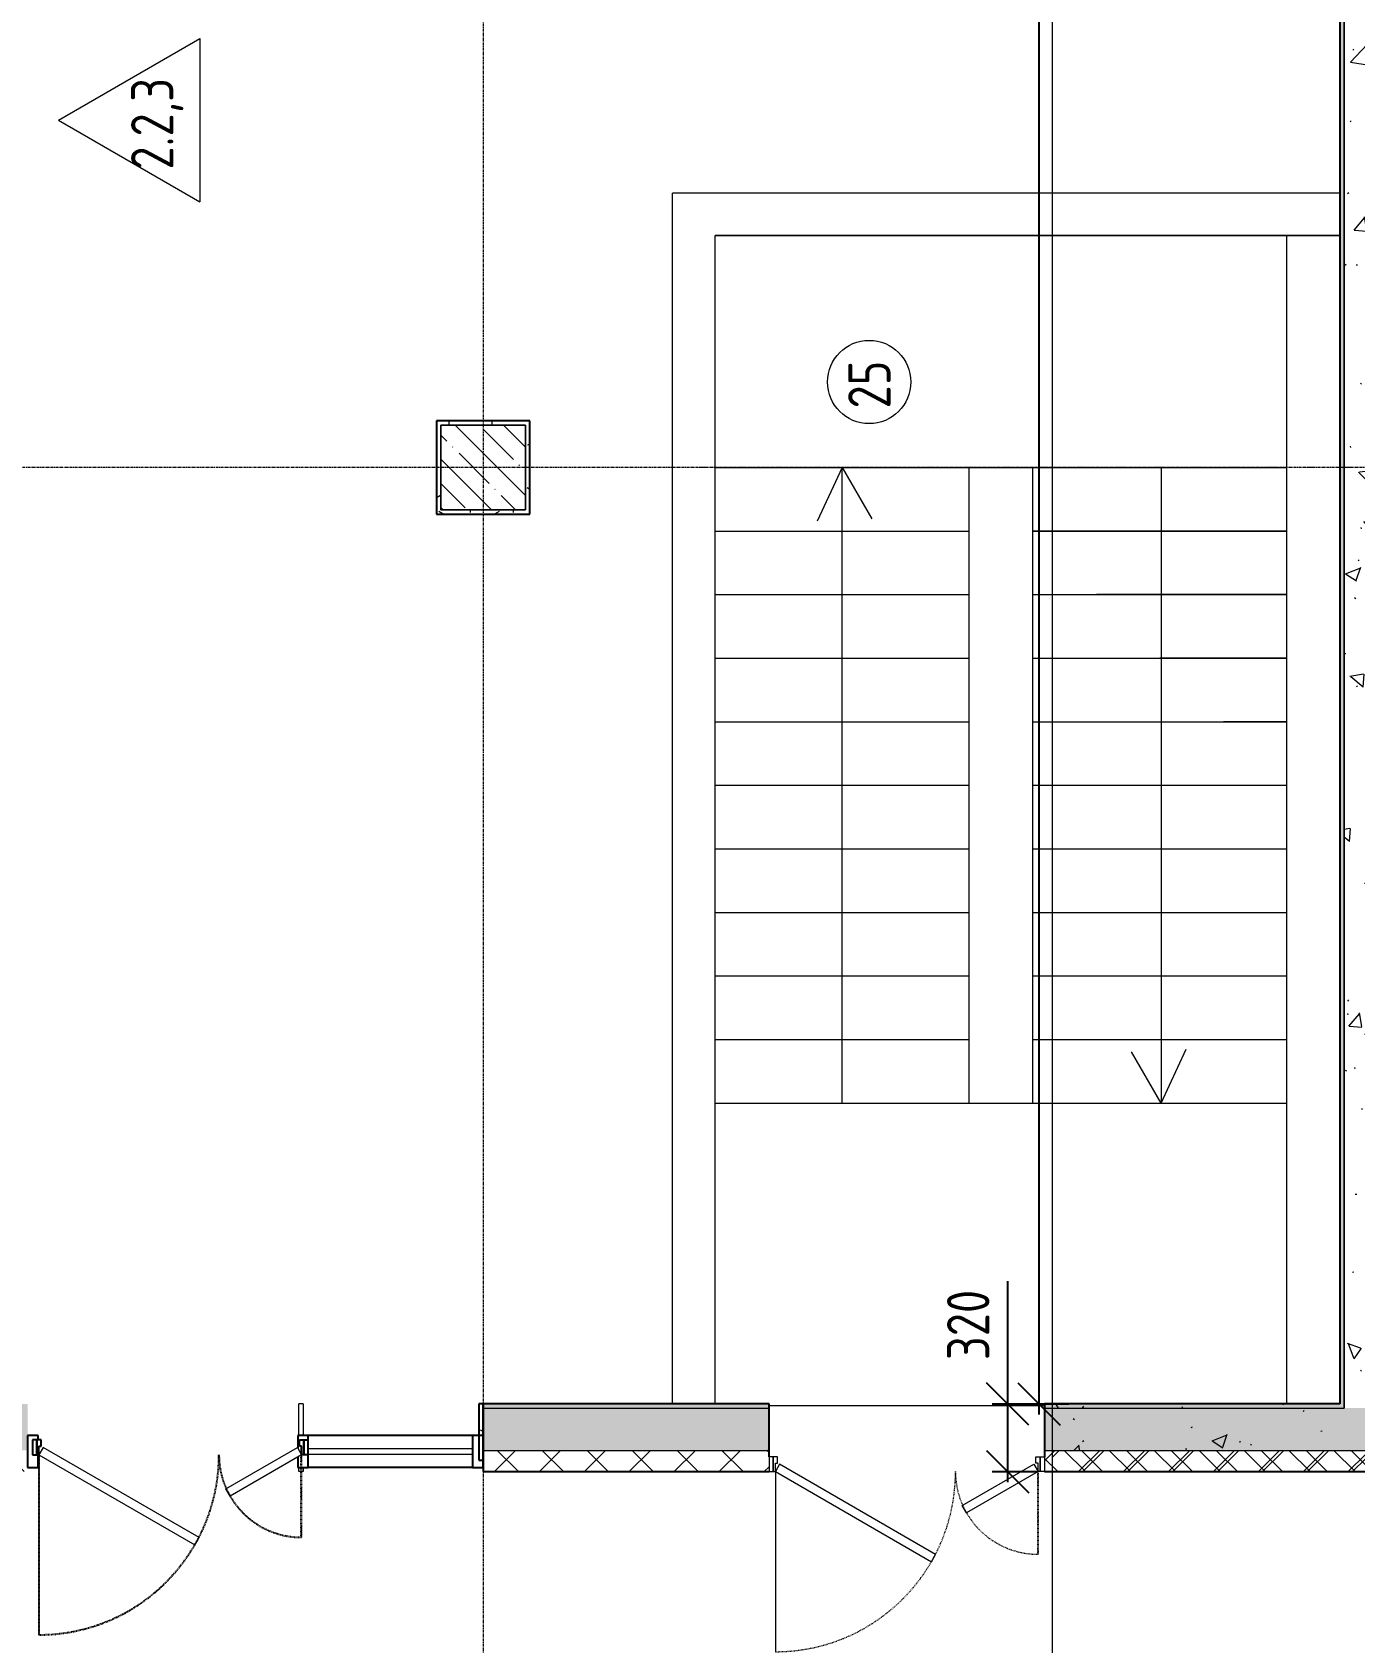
# Model space of a CAD drawing. Header units: millimetres. Extents: x -11854 to 4360091, y -19344 to 4989148.
# Drawn here: x 15549 to 21793, y 1115 to 8717 of the extents above; entities that cross this region are included whole.
import ezdxf

# ---------------------------------------------------------------- set-up
doc = ezdxf.new("R2010")
doc.units = ezdxf.units.MM
doc.linetypes.add('Линия сетки', pattern=[22.225, 12.7, -3.175, 3.175, -3.175])
doc.linetypes.add('Штрих', pattern=[6.35, 3.175, -3.175])
doc.layers.get('0').update_dxf_attribs({"color": 254})
doc.layers.get('Defpoints').update_dxf_attribs({"color": 254})
for name, color, linetype, lineweight in [('A-ANNO-DIMS', 254, 'Continuous', 9), ('A-AREA', 254, 'Continuous', 9), ('A-AREA-IDEN', 254, 'Continuous', 9), ('A-DETL', 254, 'Continuous', 9), ('A-DOOR', 254, 'Continuous', 9), ('A-DOOR-FRAM', 254, 'Continuous', 18), ('A-GLAZ-CURT', 254, 'Continuous', 9), ('A-GLAZ-CWMG', 254, 'Continuous', 9), ('A-WALL', 254, 'Continuous', 9), ('S-GRID', 254, 'Continuous', 9)]:
    doc.layers.add(name, color=color, linetype=linetype, lineweight=lineweight)
doc.layers.add('кр', color=1, linetype='Continuous')
doc.styles.add('ISOCPEUR', font='isocpeur.ttf', dxfattribs={"width": 0.8, "height": 200})
doc.styles.add('ISOCPEUR_B', font='', dxfattribs={"width": 0.8, "height": 200})
doc.styles.get('ISOCPEUR_B').set_extended_font_data('ISOCPEUR', bold=True)
doc.dimstyles.new('2_0_мм_ISOCPEUR', dxfattribs={"dimscale": 304.8, "dimtxt": 199.196235, "dimasz": 0.656168, "dimexe": 0.459318, "dimexo": 0.625, "dimgap": 0.065617, "dimtad": 1, "dimdec": 0, "dimtxsty": 'ISOCPEUR', "dimblk1": 'OBLIQUE', "dimblk2": 'OBLIQUE', "dimsah": 1, "dimcen": 2.5, "dimdle": 0.164042, "dimazin": 3, "dimtfac": 1, "dimtix": 1, "dimtmove": 0, "dimatfit": 3, "dimfxl": 0.787402, "dimfxlon": 1, "dimtvp": 1, "dimarcsym": 2})
doc.dimstyles.new('2_0_мм_ISOCPEUR_1', dxfattribs={"dimscale": 304.8, "dimtxt": 199.196235, "dimasz": 0.656168, "dimexe": 0.459318, "dimexo": 0.625, "dimgap": 0.065617, "dimtad": 1, "dimdec": 0, "dimtxsty": 'ISOCPEUR', "dimblk1": 'OBLIQUE', "dimblk2": 'OBLIQUE', "dimsah": 1, "dimcen": 2.5, "dimdle": 0.164042, "dimazin": 3, "dimtfac": 1, "dimtix": 1, "dimtmove": 1, "dimatfit": 3, "dimfxl": 0.787402, "dimfxlon": 1, "dimtvp": 1, "dimarcsym": 2})
pattern_1 = [(50, (542041.7, 20914.14), (728.7365, -63.7558), [76.2, -838.2]), (355, (542041.7, 20914.14), (-140.9716, 764.2276), [60.96, -670.56]), (100.451, (542102.4, 20908.8), (587.77, 700.46675), [64.76, -712.36]), (46.184, (542041.7, 21117.3), (1084.3162, -168.171), [114.3, -1257.3]), (96.636, (542132, 21103.3), (949.61, 989.7098), [97.14, -1068.54]), (351.184, (542041.7, 21117.3), (949.6206, 989.7012), [91.44, -1005.84]), (21, (542143.3, 21066.54), (606.4579, -409.06057), [76.2, -838.2]), (326, (542143.3, 21066.54), (247.2083, 736.7529), [60.96, -670.56]), (71.451, (542193.8, 21032.46), (853.66825, 327.6855), [64.76, -712.36]), (37.5, (542041.67, 20914.14), (12.35469, 338.22012), [6.706, -655.726, 6.706, -674.014, -673.1]), (37.5, (542041.67, 20914.14), (12.35469, 338.22012), [-1343.152, 6.706, -666.394]), (7.5, (542041.67, 20914.14), (267.27887, 400.72213), [6.706, -381.406, 6.706, -640.486, -256.54]), (7.5, (542041.67, 20914.14), (267.27887, 400.72213), [-1035.304, 6.706, -249.834]), (327.5, (541815.1, 20914.14), (542.36333, -22.91534), [6.706, -247.294, 6.706, -785.774, -1051.56]), (327.5, (541815.1, 20914.14), (542.36333, -22.91534), [-1046.48, 6.706, -1044.854]), (317.5, (541713.5, 20914.14), (592.51696, 101.7071), [6.706, -323.494, 6.706, -519.582, -746.76]), (317.5, (541713.5, 20914.14), (592.51696, 101.7071), [-856.488, 6.706, -740.054])]
pattern_2 = [(0, (542041.67, 20914.14), (406.4, 101.6), [33.528, -271.272, 33.528, -271.272, -1625.6]), (0, (542041.67, 20914.14), (406.4, 101.6), [-609.6, 33.528, -576.072, 33.528, -271.272, -711.2]), (0, (542041.67, 20914.14), (406.4, 101.6), [-1524, 33.528, -169.672, 33.528, -474.472]), (120, (542194.07, 20964.94), (-291.188181, 301.152724), [33.528, -271.272, 33.528, -1896.872]), (120, (542194.07, 20964.94), (-291.188181, 301.152724), [-338.328, -271.272, 33.528, -576.072, -1016]), (120, (542194.07, 20964.94), (-291.188181, 301.152724), [-1219.2, 33.528, -271.272, 33.528, -677.672]), (120, (542194.07, 20964.94), (-291.188181, 301.152724), [-1557.528, -169.672, 33.528, -474.472]), (240, (542244.87, 21168.14), (-115.211819, -402.752724), [33.528, -271.272, 33.528, -1896.872]), (240, (542244.87, 21168.14), (-115.211819, -402.752724), [-338.328, -271.272, 33.528, -576.072, -1016]), (240, (542244.87, 21168.14), (-115.211819, -402.752724), [-1219.2, 33.528, -271.272, 33.528, -677.672]), (240, (542244.87, 21168.14), (-115.211819, -402.752724), [-1557.528, -169.672, 33.528, -474.472])]
pattern_3 = [(140, (23409.34, 513535.3), (63.7558, 728.7365), [76.2, -838.2]), (85, (23409.34, 513535.3), (-764.2276, -140.9716), [60.96, -670.56]), (190.451, (23414.65, 513596.05), (-700.46675, 587.77), [64.76, -712.36]), (136.184, (23206.1, 513535.3), (168.171, 1084.3162), [114.3, -1257.3]), (186.636, (23220.2, 513625.7), (-989.7098, 949.61), [97.14, -1068.54]), (81.184, (23206.1, 513535.3), (-989.7012, 949.6206), [91.44, -1005.84]), (111, (23256.94, 513636.9), (409.0606, 606.4579), [76.2, -838.2]), (56, (23256.94, 513636.9), (-736.7529, 247.2083), [60.96, -670.56]), (161.451, (23291, 513687.46), (-327.6855, 853.66825), [64.76, -712.36]), (127.5, (23409.34, 513535.32), (-338.22012, 12.3547), [6.706, -655.726, 6.706, -674.014, -673.1]), (127.5, (23409.34, 513535.32), (-338.22012, 12.3547), [-1343.152, 6.706, -666.394]), (97.5, (23409.34, 513535.32), (-400.72213, 267.27887), [6.706, -381.406, 6.706, -640.486, -256.54]), (97.5, (23409.34, 513535.32), (-400.72213, 267.27887), [-1035.304, 6.706, -249.834]), (57.5, (23409.34, 513308.76), (22.91534, 542.36333), [6.706, -247.294, 6.706, -1837.334]), (57.5, (23409.34, 513308.76), (22.91534, 542.36333), [-260.706, -785.774, 6.706, -1044.854]), (47.5, (23409.34, 513207.16), (-101.7071, 592.51696), [6.706, -323.494, 6.706, -1266.342]), (47.5, (23409.34, 513207.16), (-101.7071, 592.51696), [-336.906, -519.582, 6.706, -740.054])]
pattern_4 = [(90, (23409.34, 513535.32), (-101.6, 406.4), [33.528, -271.272, 33.528, -271.272, -1625.6]), (90, (23409.34, 513535.32), (-101.6, 406.4), [-609.6, 33.528, -576.072, 33.528, -271.272, -711.2]), (90, (23409.34, 513535.32), (-101.6, 406.4), [-1524, 33.528, -169.672, 33.528, -474.472]), (210, (23358.54, 513687.72), (-301.152724, -291.188181), [33.528, -271.272, 33.528, -1896.872]), (210, (23358.54, 513687.72), (-301.152724, -291.188181), [-338.328, -271.272, 33.528, -576.072, -1016]), (210, (23358.54, 513687.72), (-301.152724, -291.188181), [-1219.2, 33.528, -271.272, 33.528, -677.672]), (210, (23358.54, 513687.72), (-301.152724, -291.188181), [-1557.528, -169.672, 33.528, -474.472]), (330, (23155.34, 513738.52), (402.752724, -115.211819), [33.528, -271.272, 33.528, -1896.872]), (330, (23155.34, 513738.52), (402.752724, -115.211819), [-338.328, -271.272, 33.528, -576.072, -1016]), (330, (23155.34, 513738.52), (402.752724, -115.211819), [-1219.2, 33.528, -271.272, 33.528, -677.672]), (330, (23155.34, 513738.52), (402.752724, -115.211819), [-1557.528, -169.672, 33.528, -474.472])]

# ---------------------------------------------------------------- blocks, each defined once
blk = doc.blocks.new('Дверь_Двупольная_внутренняя ПВХ профиль - Дверной блок наружный металлический остекленный ДНМО 24х13 Л-6073768-1Г')
at = {"layer": 'A-DOOR', "linetype": 'Штрих'}
for p, q in [((618, 1000), (618, 150)), ((-618, 540), (-618, 150))]:
    blk.add_line(p, q, dxfattribs=at)
at = {"layer": 'A-DOOR'}
for p, q in [((620, 1000), (618, 1000)), ((-620, 540), (-618, 540)), ((-650, 150), (-630, 150)), ((-650, 80), (-650, 150)), ((-630, 80), (-650, 80)), ((-630, 150), (-630, 80)), ((-618, 150), (-620, 150)), ((618, 150), (620, 150)), ((650, 150), (630, 150)), ((630, 150), (630, 80)), ((630, 80), (650, 80)), ((650, 80), (650, 150))]:
    blk.add_line(p, q, dxfattribs=at)
at = {"layer": 'A-DOOR', "linetype": 'Штрих', "lineweight": 18}
for p, q in [((620, 150), (620, 1000)), ((-620, 150), (-620, 540))]:
    blk.add_line(p, q, dxfattribs=at)
at = {"layer": 'A-DOOR', "lineweight": 18}
for p, q in [((-116.1, 575), (-136.1, 540.4)), ((-136.1, 540.4), (600, 115.4)), ((620, 150), (-116.1, 575)), ((-620, 150), (-282.3, 345)), ((-262.3, 310.4), (-600, 115.4)), ((-282.3, 345), (-262.3, 310.4)), ((-600, 115.4), (-620, 150)), ((600, 115.4), (620, 150))]:
    blk.add_line(p, q, dxfattribs=at)
at = {"layer": 'A-DOOR', "linetype": 'Штрих'}
for centre, radius, start, end in [((620, 150), 850, 90, 180), ((-620, 150), 390, 360, 90)]:
    blk.add_arc(centre, radius, start, end, dxfattribs=at)
at = {"layer": 'A-DOOR-FRAM'}
for p, q in [((-630, 150), (-620, 150)), ((-630, 80), (-630, 150)), ((-610, 80), (-630, 80)), ((-620, 150), (-620, 110)), ((-620, 110), (-610, 110)), ((-610, 110), (-610, 80)), ((620, 110), (610, 110)), ((610, 110), (610, 80)), ((610, 80), (630, 80)), ((630, 150), (620, 150)), ((620, 150), (620, 110)), ((630, 80), (630, 150))]:
    blk.add_line(p, q, dxfattribs=at)
blk = doc.blocks.new('Системная панель - С остеклением-7428840-1Г')
at = {"layer": 'A-GLAZ-CURT', "lineweight": 18}
for p, q in [((387.5, 12.5), (-387.5, 12.5)), ((-387.5, 12.5), (-387.5, -12.5)), ((387.5, -12.5), (387.5, 12.5)), ((-387.5, -12.5), (387.5, -12.5))]:
    blk.add_line(p, q, dxfattribs=at)
blk = doc.blocks.new('Прямоугольный импост - 50 x 150 мм-7428686-1Г')
at = {"layer": 'A-GLAZ-CWMG'}
for p, q in [((-43359.4, 448024.2), (-43359.4, 448799.2)), ((-43209.4, 448024.2), (-43209.4, 448799.2))]:
    blk.add_line(p, q, dxfattribs=at)
blk = doc.blocks.new('Прямоугольный импост - 50 x 150 мм-7419824-1Г')
at = {"layer": 'A-GLAZ-CWMG', "lineweight": 25}
for p, q in [((-50, 75), (0, 75)), ((-50, -75), (-50, 75)), ((0, 75), (0, -75)), ((0, -75), (-50, -75))]:
    blk.add_line(p, q, dxfattribs=at)
blk = doc.blocks.new('Прямоугольный импост - 50 x 150 мм-7420048-1Г')
at = {"layer": 'A-GLAZ-CWMG', "lineweight": 25}
for p, q in [((-25, 75), (-8.7, 75)), ((-25, 25.6), (-25, 75)), ((-6.7, 75), (25, 75)), ((25, 75), (25, -75)), ((-25, -75), (-25, -16.7)), ((25, -75), (-25, -75))]:
    blk.add_line(p, q, dxfattribs=at)
blk = doc.blocks.new('Дверь_Двупольная_внутренняя ПВХ профиль - Дверной блок наружный металлический остекленный ДНМО 22х13 Л _ДЛЯ ВИТРАЖА_-7420208-1Г')
at = {"layer": 'A-DOOR', "linetype": 'Штрих'}
for p, q in [((618, 865), (618, 15)), ((-618, 405), (-618, 15))]:
    blk.add_line(p, q, dxfattribs=at)
at = {"layer": 'A-DOOR'}
for p, q in [((620, 865), (618, 865)), ((-620, 405), (-618, 405)), ((-650, 15), (-630, 15)), ((-650, -55), (-650, 15)), ((-630, 15), (-630, -55)), ((-618, 15), (-620, 15)), ((618, 15), (620, 15)), ((650, 15), (630, 15)), ((630, 15), (630, -55)), ((650, -55), (650, 15)), ((-630, -55), (-650, -55)), ((630, -55), (650, -55))]:
    blk.add_line(p, q, dxfattribs=at)
at = {"layer": 'A-DOOR', "linetype": 'Штрих', "lineweight": 18}
for p, q in [((620, 15), (620, 865)), ((-620, 15), (-620, 405))]:
    blk.add_line(p, q, dxfattribs=at)
at = {"layer": 'A-DOOR', "lineweight": 18}
for p, q in [((-116.1, 440), (-136.1, 405.4)), ((-136.1, 405.4), (600, -19.6)), ((620, 15), (-116.1, 440)), ((-620, 15), (-282.3, 210)), ((-262.3, 175.4), (-600, -19.6)), ((-282.3, 210), (-262.3, 175.4)), ((-600, -19.6), (-620, 15)), ((600, -19.6), (620, 15))]:
    blk.add_line(p, q, dxfattribs=at)
at = {"layer": 'A-DOOR', "linetype": 'Штрих'}
for centre, radius, start, end in [((620, 15), 850, 90, 180), ((-620, 15), 390, 360, 90)]:
    blk.add_arc(centre, radius, start, end, dxfattribs=at)
at = {"layer": 'A-DOOR-FRAM'}
for p, q in [((-630, 15), (-620, 15)), ((-630, -55), (-630, 15)), ((-620, 15), (-620, -25)), ((630, 15), (620, 15)), ((620, 15), (620, -25)), ((630, -55), (630, 15)), ((-610, -55), (-630, -55)), ((-620, -25), (-610, -25)), ((-610, -25), (-610, -55)), ((620, -25), (610, -25)), ((610, -25), (610, -55)), ((610, -55), (630, -55))]:
    blk.add_line(p, q, dxfattribs=at)
blk = doc.blocks.new('Прямоугольный импост - 50 x 150 мм-7420236-1Г')
at = {"layer": 'A-GLAZ-CWMG', "lineweight": 25}
for p, q in [((0, 75), (-50, 75)), ((-50, 75), (-50, 15)), ((0, -75), (0, 75)), ((-50, -55), (-50, -75)), ((-50, -75), (0, -75))]:
    blk.add_line(p, q, dxfattribs=at)
blk = doc.blocks.new('_Oblique')
at = {"color": 0, "linetype": 'ByBlock', "lineweight": -2}
blk.add_line((-0.5, -0.5), (0.5, 0.5), dxfattribs=at)
blk = doc.blocks.new('*D709')
at = {"layer": 'A-ANNO-DIMS', "color": 0, "lineweight": -2, "transparency": 16777216}
for p, q in [((20154.3, 2242.4), (20154.3, 2821)), ((20081.4, 2242.4), (20294.3, 2242.4)), ((20154.3, 1872.4), (20154.3, 2242.4)), ((20081.4, 1922.4), (20294.3, 1922.4))]:
    blk.add_line(p, q, dxfattribs=at)
at = {"layer": 'Defpoints', "color": 0, "transparency": 16777216}
for p in [(20062.3, 2242.4), (20154.3, 2242.4), (20062.3, 1922.4)]:
    blk.add_point(p, dxfattribs=at)
at = {"layer": 'A-ANNO-DIMS', "color": 0, "lineweight": -2, "transparency": 16777216, "xscale": 200, "yscale": 200, "zscale": 200}
for p, rotation in [((20154.3, 2242.4), 90), ((20154.3, 1922.4), 270)]:
    blk.add_blockref('_Oblique', p, dxfattribs=dict(at, rotation=rotation))
at = {"layer": 'A-ANNO-DIMS', "color": 0, "transparency": 16777216, "insert": (19867.7, 2449.1), "char_height": 200, "width": 399.925, "attachment_point": 1, "rotation": 90, "line_spacing_factor": 1.149209, "style": 'ISOCPEUR'}
blk.add_mtext('\\A1;320', dxfattribs=at)
blk = doc.blocks.new('*D710')
at = {"layer": 'A-ANNO-DIMS', "color": 0, "lineweight": -2, "transparency": 16777216}
for p, q in [((20302.3, 2192.4), (20302.3, 24147.4)), ((20081.4, 24097.4), (20442.3, 24097.4)), ((20081.4, 2242.4), (20442.3, 2242.4))]:
    blk.add_line(p, q, dxfattribs=at)
at = {"layer": 'Defpoints', "color": 0, "transparency": 16777216}
for p in [(20062.3, 24097.4), (20302.3, 24097.4), (20062.3, 2242.4)]:
    blk.add_point(p, dxfattribs=at)
at = {"layer": 'A-ANNO-DIMS', "color": 0, "lineweight": -2, "transparency": 16777216, "xscale": 200, "yscale": 200, "zscale": 200}
for p, rotation in [((20302.3, 24097.4), 90), ((20302.3, 2242.4), 270)]:
    blk.add_blockref('_Oblique', p, dxfattribs=dict(at, rotation=rotation))
at = {"layer": 'A-ANNO-DIMS', "color": 0, "transparency": 16777216, "insert": (20182.3, 13169.9), "char_height": 200, "width": 629.767, "attachment_point": 5, "rotation": 90, "style": 'ISOCPEUR'}
blk.add_mtext('\\A1;21855', dxfattribs=at)
blk = doc.blocks.new('МАРКА ПОМЕЩЕНИЯ - ПОЛЫ - ОТДЕЛКА ПОЛА-6347798-1Г')
at = {"layer": 'A-AREA-IDEN'}
for p, q in [((0, 4.233), (-3.855, -2.444)), ((0, 4.233), (3.855, -2.444)), ((3.855, -2.444), (-3.855, -2.444))]:
    blk.add_line(p, q, dxfattribs=at)
blk = doc.blocks.new('АР-Марка-Помещения-Этаж_Секция_Номер - Номер-1294543-1Г')
at = {"layer": 'A-AREA-IDEN'}
blk.add_circle((0, 1.219), 1.965, dxfattribs=at)

msp = doc.modelspace()

# ---------------------------------------------------------------- hatches: boundary and pattern name
at = {"layer": 'A-WALL'}
h = msp.add_hatch(dxfattribs=at)
h.set_pattern_fill('FP_5', color=8, style=0, pattern_type=2)
h.set_pattern_definition(pattern_2)
h.paths.add_polyline_path([(21742.6, 2222.4), (21742.6, 19602.4), (21722.6, 19602.4), (21722.6, 2222.4)])
h = msp.add_hatch(dxfattribs=at)
h.set_pattern_fill('FP_4', color=8, angle=90, style=0, pattern_type=2)
h.set_pattern_definition(pattern_4)
h.paths.add_polyline_path([(21742.6, 19602.4), (21722.6, 19602.4), (21722.6, 2222.4), (21742.6, 2222.4), (21742.6, 18623.4)])
h = msp.add_hatch(dxfattribs=at)
h.set_pattern_fill('FP_1', color=8, style=0, pattern_type=2)
h.set_pattern_definition(pattern_1)
h.paths.add_polyline_path([(21842.6, 2222.4), (21942.6, 2222.4), (21942.6, 14747.4), (21742.6, 14747.4), (21742.6, 2222.4)])
h = msp.add_hatch(dxfattribs=at)
h.set_pattern_fill('FP_2', color=8, angle=90, style=0, pattern_type=2)
h.set_pattern_definition(pattern_3)
h.paths.add_polyline_path([(21942.6, 14747.4), (21742.6, 14747.4), (21742.6, 2222.4), (21942.6, 2222.4), (21942.6, 14727.4)])
h = msp.add_hatch(dxfattribs=at)
h.set_pattern_fill('FP_4', color=8, angle=90, style=0, pattern_type=2)
h.set_pattern_definition(pattern_4)
h.paths.add_polyline_path([(17877.6, 6862.4), (17877.6, 6882.4), (17457.6, 6882.4), (17457.6, 6862.4), (17477.6, 6862.4)])
h = msp.add_hatch(dxfattribs=at)
h.set_pattern_fill('FP_4', color=8, angle=90, style=0, pattern_type=2)
h.set_pattern_definition(pattern_4)
h.paths.add_polyline_path([(17477.6, 6862.4), (17457.6, 6862.4), (17457.6, 6462.4), (17477.6, 6462.4)])
h = msp.add_hatch(dxfattribs=at)
h.set_pattern_fill('FP_1', color=8, angle=90, style=0, pattern_type=2)
h.set_pattern_definition([(135, (23409.34, 513535.32), (-114.049253, -114.049253), []), (135, (23409.34, 513649.37), (-114.049253, -114.049253), [201.612, -40.322, 3.353, -36.97])])
h.paths.add_polyline_path([(17877.6, 6862.4), (17477.6, 6862.4), (17477.6, 6462.4), (17877.6, 6462.4)])
h = msp.add_hatch(dxfattribs=at)
h.set_pattern_fill('FP_4', color=8, angle=90, style=0, pattern_type=2)
h.set_pattern_definition(pattern_4)
h.paths.add_polyline_path([(17897.6, 6462.4), (17897.6, 6882.4), (17877.6, 6882.4), (17877.6, 6462.4)])
h = msp.add_hatch(dxfattribs=at)
h.set_pattern_fill('FP_4', color=8, angle=90, style=0, pattern_type=2)
h.set_pattern_definition(pattern_4)
h.paths.add_polyline_path([(17897.6, 6462.4), (17457.6, 6462.4), (17457.6, 6442.4), (17897.6, 6442.4)])
h = msp.add_hatch(dxfattribs=at)
h.set_pattern_fill('FP_2', color=8, angle=90, style=0, pattern_type=2)
h.set_pattern_definition(pattern_3)
h.paths.add_polyline_path([(21842.6, 2222.4), (20327.6, 2222.4), (20327.6, 2022.4), (21842.6, 2022.4)])
h.paths.add_polyline_path([(19027.6, 2022.4), (19027.6, 2222.4), (17677.6, 2222.4), (17677.6, 2022.4)])
h.paths.add_polyline_path([(15527.6, 2222.4), (14327.6, 2222.4), (14327.6, 2022.4), (15527.6, 2022.4)])
h.paths.add_polyline_path([(12627.6, 2222.4), (11427.6, 2222.4), (11427.6, 2022.4), (12627.6, 2022.4), (12627.6, 2159)])
h.paths.add_polyline_path([(9727.6, 2022.4), (9727.6, 2222.4), (8527.6, 2222.4), (8527.6, 2022.4), (9649.7, 2022.4)])
h.paths.add_polyline_path([(6377.6, 2222.4), (5177.6, 2222.4), (5177.6, 2022.4), (6377.6, 2022.4)])
h.paths.add_polyline_path([(3477.6, 2222.4), (2477.6, 2222.4), (2477.6, 2022.4), (3477.6, 2022.4), (3477.6, 2159)])
h = msp.add_hatch(dxfattribs=at)
h.set_pattern_fill('FP_4', color=8, angle=90, style=0, pattern_type=2)
h.set_pattern_definition(pattern_4)
h.paths.add_polyline_path([(21722.6, 2242.4), (20327.6, 2242.4), (20327.6, 2222.4), (21722.6, 2222.4)])
h.paths.add_polyline_path([(19027.6, 2242.4), (17677.6, 2242.4), (17677.6, 2222.4), (19027.6, 2222.4)])
h.paths.add_polyline_path([(15527.6, 2222.4), (15527.6, 2242.4), (14327.6, 2242.4), (14327.6, 2222.4), (15096, 2222.4)])
h.paths.add_polyline_path([(12627.6, 2222.4), (12627.6, 2242.4), (11742.6, 2242.4), (11742.6, 2222.4), (12582.3, 2222.4)])
h = msp.add_hatch(dxfattribs=at)
h.set_pattern_fill('FP_4', color=8, angle=90, style=0, pattern_type=2)
h.set_pattern_definition(pattern_4)
h.paths.add_polyline_path([(17677.6, 1977.4), (17677.6, 2242.4), (17657.6, 2242.4), (17657.6, 1977.4)])
h = msp.add_hatch(dxfattribs=at)
h.set_pattern_fill('FP_5', color=8, style=0, pattern_type=2)
h.set_pattern_definition(pattern_2)
h.paths.add_polyline_path([(21722.6, 2222.4), (21722.6, 2242.4), (20365.5, 2241.9), (20365.5, 2222.4)])
h = msp.add_hatch(dxfattribs=at)
h.set_pattern_fill('FP_1', color=8, style=0, pattern_type=2)
h.set_pattern_definition(pattern_1)
h.paths.add_polyline_path([(20365.5, 2022.4), (21842.6, 2022.4), (21842.6, 2222.4), (20365.5, 2222.4), (20365.5, 2027.9)])
h = msp.add_hatch(dxfattribs=at)
h.set_pattern_fill('FP_3', color=8, angle=90, style=0, pattern_type=2)
h.set_pattern_definition([(135, (23409.34, 513535.32), (-106.066017, -106.066017), []), (225, (23409.34, 513535.32), (106.066017, -106.066017), [])])
h.paths.add_polyline_path([(21842.6, 2022.4), (20327.6, 2022.4), (20327.6, 1922.4), (21842.6, 1922.4)])
h.paths.add_polyline_path([(19027.6, 2022.4), (17677.6, 2022.4), (17677.6, 1922.4), (19027.6, 1922.4), (19027.6, 1992.4)])
h.paths.add_polyline_path([(15527.6, 2022.4), (14327.6, 2022.4), (14327.6, 1922.4), (15527.6, 1922.4)])
h.paths.add_polyline_path([(12627.6, 2022.4), (11427.6, 2022.4), (11427.6, 1922.4), (12627.6, 1922.4), (12627.6, 1980)])
h.paths.add_polyline_path([(9727.6, 1980), (9727.6, 2022.4), (8527.6, 2022.4), (8527.6, 1922.4), (9727.6, 1922.4)])
h.paths.add_polyline_path([(6377.6, 1922.4), (6377.6, 2022.4), (5177.6, 2022.4), (5177.6, 1922.4), (5879.3, 1922.4)])
h.paths.add_polyline_path([(3477.6, 2022.4), (2377.6, 2022.4), (2377.6, 1922.4), (3477.6, 1922.4)])
h = msp.add_hatch(dxfattribs=at)
h.set_pattern_fill('FP_4', color=8, style=0, pattern_type=2)
h.set_pattern_definition([(45, (542041.67, 20914.14), (-106.066017, 106.066017), []), (135, (542041.67, 20914.14), (-106.066017, -106.066017), [])])
h.paths.add_polyline_path([(21842.6, 1922.4), (21842.6, 2022.4), (20365.5, 2022.4), (20365.5, 1922.4)])

# ---------------------------------------------------------------- linework, layer by layer
at = {"layer": 'A-AREA', "color": 8}
for p, q in [((18772.5, 2242.4), (18772.5, 7757.1)), ((18772.5, 7757.1), (21722.6, 7757.1)), ((20365.5, 7757.1), (21722.6, 7757.1)), ((20327.6, 2232.4), (19027.6, 2232.4))]:
    msp.add_line(p, q, dxfattribs=at)
at = {"layer": 'A-DETL', "color": 8}
for p, q in [((20365.5, -756.5), (20365.5, 12283.1)), ((18572.5, 2242.4), (18572.5, 7957.1)), ((21722.6, 7957.1), (18572.5, 7957.1)), ((18772.5, 2242.4), (18772.5, 7757.1)), ((21722.6, 7757.1), (18772.5, 7757.1)), ((21472.5, 2242.4), (21472.5, 7757.1)), ((18772.5, 6662.4), (21472.5, 6662.4)), ((19372.5, 6662.4), (19254.2, 6408.7)), ((19372.5, 3662.4), (19372.5, 6662.4)), ((19372.5, 6662.4), (19512.5, 6419.9)), ((19972.5, 3662.4), (19972.5, 6662.4)), ((20272.5, 3662.4), (20272.5, 6662.4)), ((20878.1, 6662.4), (20878.1, 3662.4)), ((18772.5, 6362.4), (19972.5, 6362.4)), ((21472.5, 6362.4), (20272.5, 6362.4)), ((20272.5, 6362.4), (21472.5, 6362.4)), ((18772.5, 6062.4), (19972.5, 6062.4)), ((20272.5, 6062.4), (21472.5, 6062.4)), ((21472.5, 6062.4), (20572.5, 6062.4)), ((18772.5, 5762.4), (19972.5, 5762.4)), ((20272.5, 5762.4), (21472.5, 5762.4)), ((21472.5, 5762.4), (20872.5, 5762.4)), ((18772.5, 5462.4), (19972.5, 5462.4)), ((20272.5, 5462.4), (21472.5, 5462.4)), ((21472.5, 5462.4), (21172.5, 5462.4)), ((18772.5, 5162.4), (19972.5, 5162.4)), ((20272.5, 5162.4), (21472.5, 5162.4)), ((18772.5, 4862.4), (19972.5, 4862.4)), ((20272.5, 4862.4), (21472.5, 4862.4)), ((18772.5, 4562.4), (19972.5, 4562.4)), ((20272.5, 4562.4), (21472.5, 4562.4)), ((18772.5, 4262.4), (19972.5, 4262.4)), ((20272.5, 4262.4), (21472.5, 4262.4)), ((18772.5, 3962.4), (19972.5, 3962.4)), ((20272.5, 3962.4), (21472.5, 3962.4)), ((20878.1, 3662.4), (20738.1, 3904.9)), ((20878.1, 3662.4), (20996.4, 3916.2)), ((18772.5, 3662.4), (20272.5, 3662.4)), ((20272.5, 3662.4), (21472.5, 3662.4))]:
    msp.add_line(p, q, dxfattribs=at)
at = {"layer": 'A-WALL', "color": 8, "lineweight": 25}
for p, q in [((21722.6, 19602.4), (21722.6, 2242.4)), ((21722.6, 19602.4), (21722.6, 2242.4)), ((17897.6, 6882.4), (17457.6, 6882.4)), ((17457.6, 6882.4), (17457.6, 6442.4)), ((17897.6, 6442.4), (17897.6, 6882.4)), ((17457.6, 6442.4), (17897.6, 6442.4)), ((17657.6, 2242.4), (17657.6, 1977.4)), ((17677.6, 2242.4), (17657.6, 2242.4)), ((19027.6, 2242.4), (17677.6, 2242.4)), ((17677.6, 2242.4), (17677.6, 2222.4)), ((17677.6, 1977.4), (17677.6, 2242.4)), ((17677.6, 2222.4), (17677.6, 1922.4)), ((19027.6, 1992.4), (19027.6, 2242.4)), ((20327.6, 2242.4), (20327.6, 1992.4)), ((21722.6, 2242.4), (20327.6, 2242.4)), ((21722.6, 2242.4), (20365.5, 2242.4)), ((17657.6, 1977.4), (17677.6, 1977.4)), ((17677.6, 1922.4), (19027.6, 1922.4)), ((20327.6, 1922.4), (22577.5, 1922.4)), ((20365.5, 1922.4), (22577.5, 1922.4))]:
    msp.add_line(p, q, dxfattribs=at)
at = {"layer": 'A-WALL', "color": 8}
for p, q in [((21742.6, 14747.4), (21742.6, 2222.4)), ((21742.6, 2222.4), (21742.6, 14747.4)), ((21742.6, 14747.4), (21742.6, 2222.4)), ((21742.6, 2222.4), (21742.6, 14747.4)), ((17877.6, 6862.4), (17477.6, 6862.4)), ((17477.6, 6862.4), (17477.6, 6462.4)), ((17477.6, 6862.4), (17877.6, 6862.4)), ((17477.6, 6462.4), (17477.6, 6862.4)), ((17877.6, 6462.4), (17877.6, 6862.4)), ((17877.6, 6862.4), (17877.6, 6462.4)), ((17477.6, 6462.4), (17877.6, 6462.4)), ((17877.6, 6462.4), (17477.6, 6462.4)), ((16807.6, 2092.4), (16807.6, 2242.4)), ((16827.6, 2242.4), (16807.6, 2242.4)), ((16827.6, 2242.4), (16827.6, 2092.4)), ((17677.6, 2222.4), (19027.6, 2222.4)), ((20327.6, 2222.4), (21742.6, 2222.4)), ((20365.5, 2222.4), (21742.6, 2222.4)), ((17677.6, 2022.4), (19027.6, 2022.4)), ((20327.6, 2022.4), (22577.5, 2022.4)), ((20365.5, 2022.4), (22577.5, 2022.4)), ((16807.6, 1922.4), (16807.6, 1942.4)), ((16818.8, 1922.4), (16807.6, 1922.4)), ((16827.6, 1922.4), (16820.8, 1922.4)), ((16827.6, 1942.4), (16827.6, 1922.4))]:
    msp.add_line(p, q, dxfattribs=at)
at = {"layer": 'S-GRID', "color": 8, "linetype": 'Линия сетки'}
for p, q in [((17677.6, 15757.4), (17677.6, -3072.9)), ((26162.5, 6662.4), (-3854.1, 6662.4)), ((52010.5, 6662.4), (18689, 6662.4))]:
    msp.add_line(p, q, dxfattribs=at)
at = {"layer": 'кр', "color": 8}
for p, q in [((15570.8, 2072.4), (15550.8, 2072.4)), ((15550.8, 2072.4), (15550.8, 2002.4)), ((15570.8, 2072.4), (15570.8, 2002.4)), ((15590.8, 2072.4), (15570.8, 2072.4)), ((15570.8, 2002.4), (15570.8, 2072.4)), ((15590.8, 2042.4), (15590.8, 2072.4)), ((16810.8, 2072.4), (16830.8, 2072.4)), ((16810.8, 2042.4), (16810.8, 2072.4)), ((16830.8, 2072.4), (16830.8, 2002.4)), ((16830.8, 2002.4), (16830.8, 2072.4)), ((16830.8, 2072.4), (16850.8, 2072.4)), ((16850.8, 2072.4), (16850.8, 2002.4)), ((17627.6, 2092.4), (16852.6, 2092.4)), ((15550.8, 2002.4), (15570.8, 2002.4)), ((15570.8, 2002.4), (15580.8, 2002.4)), ((15580.8, 2002.4), (15580.8, 2042.4)), ((15580.8, 2042.4), (15590.8, 2042.4)), ((15582.8, 2002.4), (15580.8, 2002.4)), ((16820.8, 2042.4), (16810.8, 2042.4)), ((16818.8, 2002.4), (16820.8, 2002.4)), ((16820.8, 2002.4), (16820.8, 2042.4)), ((16830.8, 2002.4), (16820.8, 2002.4)), ((16850.8, 2002.4), (16830.8, 2002.4)), ((17627.6, 1942.4), (16852.6, 1942.4)), ((16820.8, 1612.4), (16818.8, 1612.4)), ((15580.8, 1152.4), (15582.8, 1152.4))]:
    msp.add_line(p, q, dxfattribs=at)
at = {"layer": 'кр', "color": 8, "lineweight": 25, "extrusion": (0, 0, -1)}
for p, q in [((16852.6, 2092.4), (16802.6, 2092.4)), ((16802.6, 2092.4), (16802.6, 2034)), ((16852.6, 1942.4), (16852.6, 2092.4)), ((17677.6, 2092.4), (17627.6, 2092.4)), ((17627.6, 2092.4), (17627.6, 1942.4)), ((17677.6, 1942.4), (17677.6, 2092.4)), ((16802.6, 1991.8), (16802.6, 1942.4)), ((16802.6, 1942.4), (16818.8, 1942.4)), ((16820.8, 1942.4), (16852.6, 1942.4)), ((17627.6, 1942.4), (17677.6, 1942.4))]:
    msp.add_line(p, q, dxfattribs=at)
at = {"layer": 'кр', "color": 8, "lineweight": 18}
for p, q in [((15600.8, 2037), (15580.8, 2002.4)), ((15580.8, 2002.4), (16317, 1577.4)), ((16337, 1612), (15600.8, 2037)), ((16463.1, 1842), (16800.8, 2037)), ((16820.8, 2002.4), (16483.1, 1807.4)), ((16800.8, 2037), (16820.8, 2002.4)), ((17627.6, 2029.9), (16852.6, 2029.9)), ((16852.6, 2029.9), (16852.6, 2004.9)), ((16852.6, 2004.9), (17627.6, 2004.9)), ((17627.6, 2004.9), (17627.6, 2029.9)), ((16483.1, 1807.4), (16463.1, 1842)), ((16317, 1577.4), (16337, 1612))]:
    msp.add_line(p, q, dxfattribs=at)
at = {"layer": 'кр', "color": 8, "linetype": 'Штрих', "lineweight": 18}
for p, q in [((15580.8, 2002.4), (15580.8, 1152.4)), ((16820.8, 2002.4), (16820.8, 1612.4))]:
    msp.add_line(p, q, dxfattribs=at)
at = {"layer": 'кр', "color": 8, "linetype": 'Штрих'}
for p, q in [((15582.8, 1152.4), (15582.8, 2002.4)), ((16818.8, 1612.4), (16818.8, 2002.4))]:
    msp.add_line(p, q, dxfattribs=at)
for centre, radius, start, end in [((15580.8, 2002.4), 850, -90, 0), ((16820.8, 2002.4), 390, 180, -90)]:
    msp.add_arc(centre, radius, start, end, dxfattribs=at)

# ---------------------------------------------------------------- block references
at = {"layer": 'A-AREA-IDEN', "color": 8, "xscale": 99.99999999999991, "yscale": 99.99999999999991, "zscale": 99.99999999999991, "rotation": 89.99999999999999}
for name, p in [('МАРКА ПОМЕЩЕНИЯ - ПОЛЫ - ОТДЕЛКА ПОЛА-6347798-1Г', (16096.6, 8301.7)), ('АР-Марка-Помещения-Этаж_Секция_Номер - Номер-1294543-1Г', (19622, 7066.2))]:
    msp.add_blockref(name, p, dxfattribs=at)
at = {"layer": 'A-DOOR', "color": 8, "rotation": 180}
for name, p in [('Дверь_Двупольная_внутренняя ПВХ профиль - Дверной блок наружный металлический остекленный ДНМО 22х13 Л _ДЛЯ ВИТРАЖА_-7420208-1Г', (16200.8, 2017.4)), ('Дверь_Двупольная_внутренняя ПВХ профиль - Дверной блок наружный металлический остекленный ДНМО 24х13 Л-6073768-1Г', (19677.6, 2072.4))]:
    msp.add_blockref(name, p, dxfattribs=at)
at = {"layer": 'A-GLAZ-CURT', "color": 8}
msp.add_blockref('Системная панель - С остеклением-7428840-1Г', (17240.1, 2017.4), dxfattribs=at)
at = {"layer": 'A-GLAZ-CWMG', "color": 8}
for name, p, rotation in [('Прямоугольный импост - 50 x 150 мм-7420236-1Г', (15527.6, 2017.4), 180), ('Прямоугольный импост - 50 x 150 мм-7428686-1Г', (465651.8, 45301.8), 89.99999999999999)]:
    msp.add_blockref(name, p, dxfattribs=dict(at, rotation=rotation))
at = {"layer": 'A-GLAZ-CWMG', "color": 8, "extrusion": (0, 0, -1), "rotation": 180}
for name, p in [('Прямоугольный импост - 50 x 150 мм-7420048-1Г', (-16827.6, 2017.4)), ('Прямоугольный импост - 50 x 150 мм-7419824-1Г', (-17677.6, 2017.4))]:
    msp.add_blockref(name, p, dxfattribs=at)

# ---------------------------------------------------------------- texts
at = {"layer": 'A-AREA-IDEN', "color": 8, "char_height": 200, "attachment_point": 1, "rotation": 90}
for s, insert, width, style in [('2.2,3', (16015.9, 8068.7), 551.561, 'ISOCPEUR'), ('25', (19401.2, 6941.2), 295.021, 'ISOCPEUR_B')]:
    msp.add_mtext(s, dxfattribs=dict(at, insert=insert, width=width, style=style))

# ---------------------------------------------------------------- dimensions: what is measured, and where the dimension line sits
at = {"layer": 'A-ANNO-DIMS', "color": 8}
dim = msp.add_linear_dim(base=(20302.3, 24097.4), p1=(20062.3, 2242.4), p2=(20062.3, 24097.4), angle=90, dimstyle='2_0_мм_ISOCPEUR_1', override={"dimfxl": 21854.998928}, dxfattribs=at)
dim.commit()
dim.dimension.update_dxf_attribs({"geometry": '*D710', "text_midpoint": (20182.3, 13169.9)})
dim = msp.add_linear_dim(base=(20154.3, 2242.4), p1=(20062.3, 1922.4), p2=(20062.3, 2242.4), angle=90, dimstyle='2_0_мм_ISOCPEUR', override={"dimfxl": 320}, dxfattribs=at)
dim.commit()
dim.dimension.update_dxf_attribs({"geometry": '*D709', "text_midpoint": (20154.3, 2649), "dimtype": 160})

doc.saveas('drawing.dxf')
